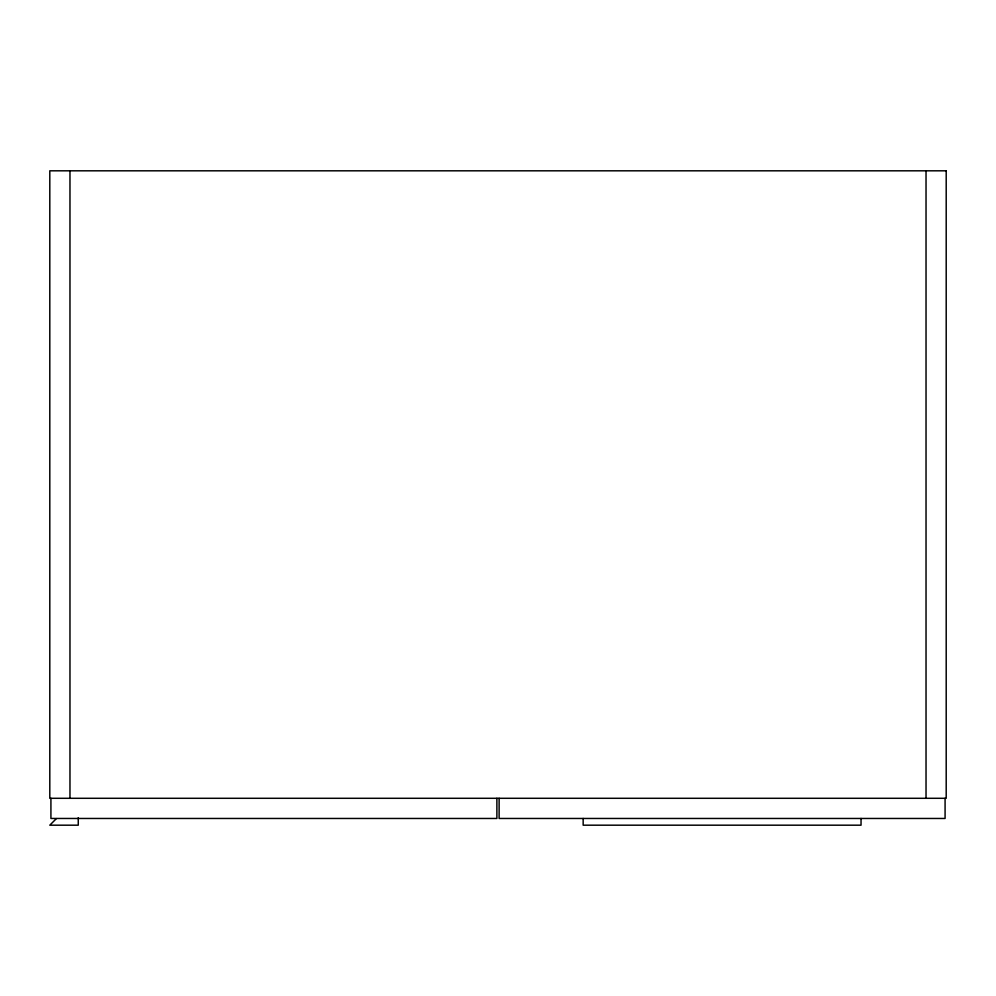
<?xml version="1.0" encoding="UTF-8"?>
<svg xmlns="http://www.w3.org/2000/svg" width="996" height="996" viewBox="0 0 996 996"><rect width="100%" height="100%" fill="white"/><g stroke="black" fill="none" stroke-linecap="round" stroke-linejoin="round"><path stroke-width="1.49" d="M56.374 818.612L49.8 825.186L78.261 825.186L78.261 817.691M945.08 798.294L945.08 818.463L499.12 818.463L499.12 798.294M926.031 170.814L926.031 798.294M861.042 818.463L861.042 825.186L583.158 825.186L583.158 818.463M496.88 798.294L496.88 818.463L50.921 818.463L50.921 798.294M69.969 170.814L69.969 798.294M946.2 170.814L49.8 170.814L49.8 798.294L946.2 798.294L946.2 170.814"/></g></svg>
